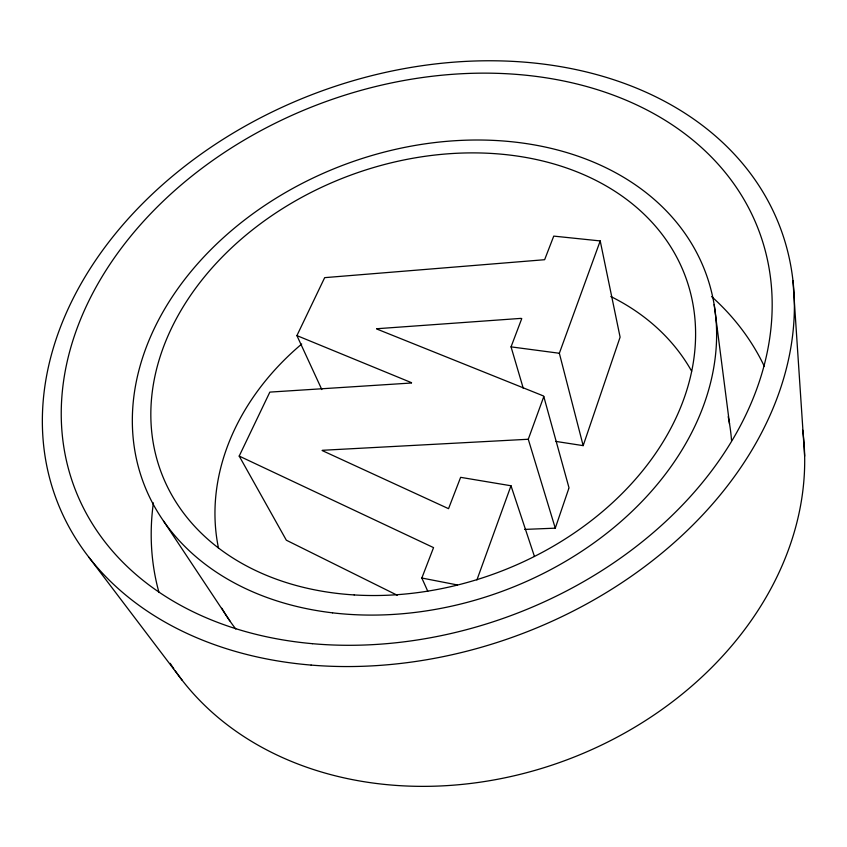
<?xml version="1.0" encoding="UTF-8"?>
<svg xmlns="http://www.w3.org/2000/svg" width="847" height="847" viewBox="0 0 847 847"><rect width="100%" height="100%" fill="white"/><g stroke="black" fill="none" stroke-linecap="round" stroke-linejoin="round"><path stroke-width="1.27" d="M322.22 450.572L448.539 508.676L460.63 477.337L510.995 485.765L476.914 579.941M321.818 389.556L296.916 335.603L324.676 277.647L544.632 259.711L553.747 236.112L600.216 240.929L559.348 353.263L583.17 445.638L555.844 441.414M568.655 488.878L568.856 488.264A14.103 11.614 -14 0 1 569.015 487.851L543.742 396.375L542.916 395.729A2.996 2.35 -15.4 0 1 542.493 395.57L542.451 395.549M568.559 489.185L555.272 528.168L524.621 529.407M555.272 528.168L528.274 439.254L543.425 397.614A15.257 11.996 -14.8 0 1 543.594 397.19L543.742 396.375M427.767 591.238L421.838 578.025L433.548 547.617L239.203 456.078L269.844 392.108L411.441 383.003M523.287 388.371L511.048 346.868L521.763 318.588M583.17 445.638L620.099 337.159L600.216 240.929M376.873 328.731L520.852 318.387A2.149 1.609 -16 0 1 521.254 318.398L521.297 318.408M528.274 439.254L322.336 450.297M511.048 346.868L559.348 353.263M421.838 578.025L457.38 584.949M542.165 395.422L378.027 329.515A11.297 8.322 -21.1 0 1 377.688 329.367L376.714 328.911M296.916 335.603L411.589 382.717M397.275 595.261L286.339 540.206L239.203 456.078M88.85 557.21L182.179 680.268M163.471 520.937L229.844 620.893M510.995 485.765L534.457 556.479M714.159 304.581L729.553 423.987M792.951 280.548L804.65 456.152M728.187 416.682A272.914 219.839 -20.5 0 1 731.501 440.154M235.805 629.025A272.914 219.839 -20.5 0 1 221.85 608.262M218.526 548.284A254.524 204.858 -20.5 0 1 301.712 344.02M610.825 296.535A254.524 204.858 -20.5 0 1 691.65 371.198M802.691 430.149A342.506 276.99 -20.5 0 1 569.893 758.711A342.506 276.99 -20.5 0 1 175.223 670.824M173.751 668.685A342.506 276.99 -20.5 0 1 170.194 663.307M158.982 592.477A323.914 261.691 -20.5 0 1 153.381 502.885M711.618 296.588A323.914 261.691 -20.5 0 1 764.28 366.253M332.543 612.836A300.071 227.43 -20.5 0 0 710.622 288.319A300.071 227.43 -20.5 0 0 230.289 231.623A300.071 227.43 -20.5 0 0 332.543 612.836M354.173 594.933A279.806 211.866 -20.5 0 0 685.964 278.028A279.806 211.866 -20.5 0 0 229.548 249.77A279.806 211.866 -20.5 0 0 354.173 594.933M311.124 665.086A386.592 289.272 -20.5 0 0 784.1 238.769A386.592 289.272 -20.5 0 0 159.871 187.123A386.592 289.272 -20.5 0 0 311.124 665.086M312.352 643.678A365.512 273.147 -20.5 0 0 763.168 243.322A365.512 273.147 -20.5 0 0 174.598 190.649A365.512 273.147 -20.5 0 0 312.352 643.678"/></g></svg>
